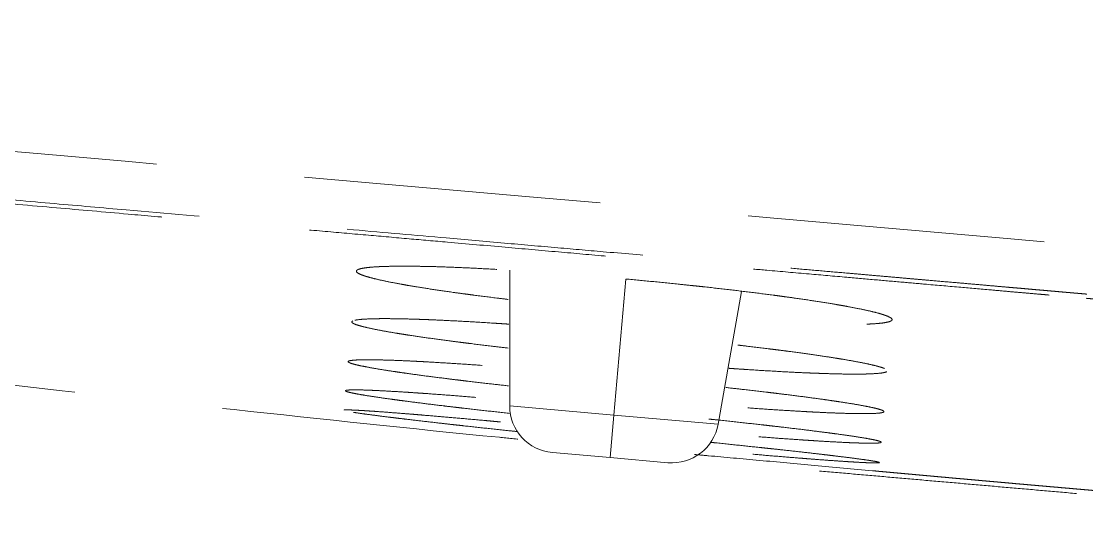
# Model space of a CAD drawing. Header units: millimetres. Extents: x 2433 to 4809, y -10272 to -6912.
# Drawn here: x 3956.96 to 3979.74, y -8251.98 to -8241.31 of the extents above; entities that cross this region are included whole.
import ezdxf

# ---------------------------------------------------------------- set-up
doc = ezdxf.new("R2010")
doc.units = ezdxf.units.MM
doc.linetypes.add('HIDDEN', pattern=[9.525, 6.35, -3.175])
doc.linetypes.add('HIDDEN2', pattern=[4.7625, 3.175, -1.5875])
doc.layers.add('HIDDEN', color=252, linetype='HIDDEN2', lineweight=13)

msp = doc.modelspace()

# ---------------------------------------------------------------- linework, layer by layer
at = {"layer": 'HIDDEN', "linetype": 'HIDDEN', "lineweight": 18, "extrusion": (-1, -2.22045e-16, 0)}
for p, q in [((3967.406, -8246.632), (3967.406, -8249.532)), ((3969.633, -8249.727), (3969.888, -8246.82)), ((3971.861, -8249.922), (3972.361, -8247.085)), ((3969.633, -8249.727), (3967.406, -8249.532)), ((3969.554, -8250.637), (3969.633, -8249.727)), ((3969.633, -8249.727), (3971.861, -8249.922)), ((3969.554, -8250.637), (3968.318, -8250.529)), ((3969.554, -8250.637), (3970.789, -8250.745))]:
    msp.add_line(p, q, dxfattribs=at)
at = {"layer": 'HIDDEN', "linetype": 'HIDDEN', "lineweight": 18}
for centre, start, end in [((3968.406, -8249.532), 180, 265), ((3970.876, -8249.749), 265, 350)]:
    msp.add_arc(centre, 1, start, end, dxfattribs=at)
for points, knots in [([(3925.062, -8241.313), (3927.337, -8241.514), (3929.613, -8241.712), (3934.167, -8242.112), (3936.446, -8242.311), (3943.283, -8242.911), (3947.845, -8243.311), (3961.544, -8244.511), (3970.687, -8245.314), (3979.831, -8246.114)], [0, 0, 0, 0, 0.125, 0.125, 0.25, 0.25, 0.5, 0.5, 1, 1, 1, 1]), ([(3979.742, -8247.143), (3979.725, -8247.141), (3979.691, -8247.138), (3979.641, -8247.134), (3979.591, -8247.129), (3979.541, -8247.125), (3979.491, -8247.121), (3979.441, -8247.116), (3979.39, -8247.112), (3979.338, -8247.107), (3979.285, -8247.103), (3979.23, -8247.098), (3979.174, -8247.093), (3979.116, -8247.088), (3979.052, -8247.082), (3978.982, -8247.076), (3978.904, -8247.069), (3978.823, -8247.062), (3978.738, -8247.055), (3978.649, -8247.047), (3978.556, -8247.039), (3978.459, -8247.03), (3978.358, -8247.021), (3978.252, -8247.012), (3978.143, -8247.003), (3977.979, -8246.988), (3977.749, -8246.968), (3977.444, -8246.941), (3977.102, -8246.911), (3976.723, -8246.878), (3976.376, -8246.848), (3976.07, -8246.821), (3975.811, -8246.798), (3975.534, -8246.774), (3975.24, -8246.748), (3974.929, -8246.721), (3974.543, -8246.687), (3974.07, -8246.646), (3973.5, -8246.596), (3972.77, -8246.532), (3971.851, -8246.451), (3970.71, -8246.351), (3969.556, -8246.25), (3968.402, -8246.149), (3967.261, -8246.049), (3965.804, -8245.921), (3963.967, -8245.76), (3961.686, -8245.56), (3959.557, -8245.374), (3957.638, -8245.205), (3955.988, -8245.061), (3954.218, -8244.906), (3951.678, -8244.683), (3948.21, -8244.379), (3943.655, -8243.98), (3939.7, -8243.633), (3936.505, -8243.353), (3934.23, -8243.154), (3932.093, -8242.966), (3930.16, -8242.797), (3928.928, -8242.689), (3928.151, -8242.621), (3927.771, -8242.588), (3927.299, -8242.546), (3926.834, -8242.506), (3926.415, -8242.469), (3926.085, -8242.44), (3925.786, -8242.414), (3925.517, -8242.39), (3925.28, -8242.369), (3925.132, -8242.356), (3925.063, -8242.35)], [0, 0, 0, 0, 0.00093, 0.001846, 0.002755, 0.003662, 0.004571, 0.005489, 0.006419, 0.007367, 0.008336, 0.00933, 0.010354, 0.01141, 0.012501, 0.01386, 0.015278, 0.016761, 0.018312, 0.019934, 0.02163, 0.023401, 0.025249, 0.027174, 0.029176, 0.031253, 0.03616, 0.041729, 0.047976, 0.054905, 0.062506, 0.066938, 0.071679, 0.076731, 0.082096, 0.087772, 0.093759, 0.103254, 0.113671, 0.125011, 0.143197, 0.164032, 0.187516, 0.206429, 0.227264, 0.25002, 0.286248, 0.327918, 0.375029, 0.402973, 0.433122, 0.465478, 0.500039, 0.572373, 0.6557, 0.750021, 0.78956, 0.83122, 0.875001, 0.907035, 0.937497, 0.942783, 0.949752, 0.958407, 0.968747, 0.975374, 0.981433, 0.986926, 0.991851, 0.996209, 1, 1, 1, 1]), ([(3925.175, -8242.437), (3925.269, -8242.445), (3925.465, -8242.463), (3925.775, -8242.491), (3926.115, -8242.521), (3926.485, -8242.554), (3926.836, -8242.585), (3927.159, -8242.613), (3927.442, -8242.638), (3927.726, -8242.663), (3928.009, -8242.688), (3928.292, -8242.712), (3928.558, -8242.736), (3928.812, -8242.758), (3929.058, -8242.78), (3929.321, -8242.803), (3929.599, -8242.827), (3929.893, -8242.853), (3930.202, -8242.88), (3930.527, -8242.909), (3930.867, -8242.939), (3931.224, -8242.97), (3931.595, -8243.003), (3932.193, -8243.055), (3933.005, -8243.127), (3934.02, -8243.216), (3935.013, -8243.303), (3935.986, -8243.388), (3936.938, -8243.472), (3937.869, -8243.554), (3939.362, -8243.685), (3941.377, -8243.862), (3943.87, -8244.081), (3946.217, -8244.287), (3948.416, -8244.481), (3950.468, -8244.661), (3952.414, -8244.832), (3954.264, -8244.994), (3956.029, -8245.15), (3957.677, -8245.294), (3959.114, -8245.421), (3960.362, -8245.53), (3961.443, -8245.625), (3962.471, -8245.716), (3963.446, -8245.801), (3964.369, -8245.882), (3965.239, -8245.959), (3966.214, -8246.044), (3967.279, -8246.138), (3968.417, -8246.238), (3969.402, -8246.325), (3970.252, -8246.399), (3970.983, -8246.464), (3971.666, -8246.524), (3972.301, -8246.579), (3973.01, -8246.642), (3973.775, -8246.709), (3974.552, -8246.777), (3975.218, -8246.836), (3975.787, -8246.886), (3976.392, -8246.939), (3977.019, -8246.994), (3977.596, -8247.044), (3978.043, -8247.084), (3978.384, -8247.114), (3978.65, -8247.137), (3978.845, -8247.154), (3978.978, -8247.166), (3979.107, -8247.177), (3979.234, -8247.188), (3979.359, -8247.199), (3979.484, -8247.21), (3979.61, -8247.221), (3979.693, -8247.228), (3979.735, -8247.232)], [0, 0, 0, 0, 0.005151, 0.010852, 0.017103, 0.023903, 0.031252, 0.036466, 0.041678, 0.046888, 0.052095, 0.0573, 0.062502, 0.066749, 0.071284, 0.076106, 0.081216, 0.086613, 0.092297, 0.098266, 0.104522, 0.111063, 0.117889, 0.125, 0.144009, 0.162634, 0.180874, 0.198731, 0.216202, 0.23329, 0.249993, 0.298424, 0.344152, 0.387173, 0.427485, 0.465089, 0.499991, 0.53446, 0.566783, 0.596959, 0.624989, 0.645739, 0.665527, 0.68435, 0.702208, 0.719099, 0.735026, 0.749991, 0.772645, 0.793478, 0.812492, 0.826748, 0.840128, 0.852628, 0.864248, 0.874994, 0.891527, 0.906245, 0.91767, 0.928083, 0.937496, 0.950865, 0.962498, 0.969176, 0.9754, 0.981249, 0.983738, 0.986155, 0.988515, 0.990832, 0.993122, 0.995402, 0.997689, 1, 1, 1, 1]), ([(3967.372, -8247.256), (3967.29, -8247.246), (3967.208, -8247.236), (3966.963, -8247.206), (3966.803, -8247.186), (3966.608, -8247.16), (3966.569, -8247.155), (3966.492, -8247.145), (3966.454, -8247.14), (3966.34, -8247.125), (3966.266, -8247.115), (3966.05, -8247.084), (3965.912, -8247.064), (3965.65, -8247.025), (3965.526, -8247.005), (3965.35, -8246.976), (3965.293, -8246.967), (3965.21, -8246.953), (3965.183, -8246.948), (3965.13, -8246.938), (3965.103, -8246.934), (3964.974, -8246.91), (3964.879, -8246.892), (3964.706, -8246.856), (3964.627, -8246.839), (3964.486, -8246.806), (3964.424, -8246.789), (3964.356, -8246.77), (3964.343, -8246.766), (3964.318, -8246.758), (3964.306, -8246.754), (3964.273, -8246.743), (3964.252, -8246.735), (3964.198, -8246.714), (3964.171, -8246.7), (3964.135, -8246.675), (3964.126, -8246.663), (3964.128, -8246.646), (3964.13, -8246.64), (3964.138, -8246.632), (3964.141, -8246.63), (3964.149, -8246.625), (3964.153, -8246.622), (3964.178, -8246.61), (3964.207, -8246.602), (3964.283, -8246.586), (3964.329, -8246.579), (3964.44, -8246.567), (3964.504, -8246.562), (3964.595, -8246.557), (3964.614, -8246.556), (3964.652, -8246.555), (3964.712, -8246.552), (3964.775, -8246.55), (3964.908, -8246.547), (3965.005, -8246.546), (3965.212, -8246.545), (3965.323, -8246.546), (3965.502, -8246.549), (3965.563, -8246.55), (3965.659, -8246.552), (3965.691, -8246.553), (3965.756, -8246.554), (3965.79, -8246.555), (3965.957, -8246.56), (3966.096, -8246.565), (3966.386, -8246.577), (3966.688, -8246.59), (3967.011, -8246.608), (3967.22, -8246.62), (3967.262, -8246.622), (3967.347, -8246.627), (3967.474, -8246.635), (3967.603, -8246.643), (3967.863, -8246.66), (3968.039, -8246.672), (3968.397, -8246.697), (3968.578, -8246.711), (3968.855, -8246.732), (3968.948, -8246.74), (3969.135, -8246.755), (3969.229, -8246.762), (3969.51, -8246.786), (3969.699, -8246.803), (3969.888, -8246.82)], [0, 0, 0, 0, 0.017807, 0.017807, 0.054184, 0.054184, 0.063279, 0.063279, 0.072373, 0.072373, 0.090562, 0.090562, 0.126939, 0.126939, 0.163317, 0.163317, 0.181506, 0.181506, 0.1906, 0.1906, 0.199694, 0.199694, 0.236072, 0.236072, 0.272449, 0.272449, 0.308827, 0.308827, 0.317921, 0.317921, 0.327016, 0.327016, 0.345205, 0.345205, 0.381582, 0.381582, 0.41796, 0.41796, 0.436148, 0.436148, 0.445243, 0.445243, 0.454337, 0.454337, 0.490715, 0.490715, 0.527092, 0.527092, 0.56347, 0.56347, 0.572564, 0.572564, 0.581658, 0.599847, 0.599847, 0.636225, 0.636225, 0.672602, 0.672602, 0.690791, 0.690791, 0.699885, 0.699885, 0.70898, 0.70898, 0.745357, 0.745357, 0.781735, 0.818112, 0.818112, 0.827207, 0.827207, 0.836301, 0.85449, 0.85449, 0.890867, 0.890867, 0.927245, 0.927245, 0.945434, 0.945434, 0.963622, 0.963622, 1, 1, 1, 1]), ([(3969.888, -8246.82), (3970.077, -8246.837), (3970.265, -8246.855), (3970.638, -8246.891), (3970.822, -8246.909), (3971.097, -8246.938), (3971.189, -8246.947), (3971.325, -8246.962), (3971.371, -8246.967), (3971.461, -8246.976), (3971.507, -8246.981), (3971.732, -8247.006), (3971.908, -8247.026), (3972.253, -8247.066), (3972.421, -8247.086), (3972.749, -8247.127), (3972.909, -8247.147), (3973.104, -8247.173), (3973.143, -8247.178), (3973.22, -8247.189), (3973.258, -8247.194), (3973.371, -8247.209), (3973.445, -8247.22), (3973.661, -8247.25), (3973.799, -8247.271), (3974.06, -8247.311), (3974.184, -8247.33), (3974.36, -8247.36), (3974.417, -8247.369), (3974.499, -8247.384), (3974.527, -8247.389), (3974.58, -8247.398), (3974.607, -8247.403), (3974.736, -8247.427), (3974.83, -8247.446), (3975.004, -8247.482), (3975.082, -8247.499), (3975.223, -8247.533), (3975.285, -8247.549), (3975.353, -8247.569), (3975.366, -8247.573), (3975.391, -8247.581), (3975.426, -8247.593), (3975.457, -8247.604), (3975.511, -8247.626), (3975.538, -8247.639), (3975.573, -8247.665), (3975.582, -8247.677), (3975.581, -8247.694), (3975.578, -8247.7), (3975.567, -8247.71), (3975.56, -8247.715), (3975.53, -8247.729), (3975.501, -8247.738), (3975.425, -8247.753), (3975.379, -8247.76), (3975.268, -8247.771), (3975.204, -8247.776), (3975.113, -8247.781), (3975.094, -8247.782), (3975.056, -8247.784), (3974.996, -8247.786), (3974.933, -8247.788), (3974.8, -8247.791), (3974.704, -8247.792), (3974.497, -8247.792), (3974.386, -8247.791), (3974.208, -8247.788), (3974.146, -8247.786), (3974.051, -8247.784), (3974.019, -8247.783), (3973.953, -8247.781), (3973.921, -8247.78), (3973.754, -8247.775), (3973.615, -8247.77), (3973.325, -8247.758), (3973.175, -8247.751), (3972.863, -8247.735), (3972.702, -8247.726), (3972.493, -8247.714), (3972.451, -8247.711), (3972.366, -8247.706), (3972.32, -8247.703), (3972.273, -8247.7), (3972.269, -8247.7)], [0, 0, 0, 0, 0.036331, 0.036331, 0.072661, 0.072661, 0.090827, 0.090827, 0.099909, 0.099909, 0.108992, 0.108992, 0.145322, 0.145322, 0.181653, 0.181653, 0.217984, 0.217984, 0.227066, 0.227066, 0.236149, 0.236149, 0.254314, 0.254314, 0.290645, 0.290645, 0.326975, 0.326975, 0.345141, 0.345141, 0.354223, 0.354223, 0.363306, 0.363306, 0.399637, 0.399637, 0.435967, 0.435967, 0.472298, 0.472298, 0.481381, 0.481381, 0.490463, 0.508629, 0.508629, 0.544959, 0.544959, 0.58129, 0.58129, 0.599455, 0.599455, 0.61762, 0.61762, 0.653951, 0.653951, 0.690282, 0.690282, 0.726612, 0.726612, 0.735695, 0.735695, 0.744777, 0.762943, 0.762943, 0.799273, 0.799273, 0.835604, 0.835604, 0.853769, 0.853769, 0.862852, 0.862852, 0.871935, 0.871935, 0.908265, 0.908265, 0.944596, 0.944596, 0.980926, 0.980926, 0.990009, 0.990009, 0.999092, 1, 1, 1, 1]), ([(3979.735, -8247.232), (3979.776, -8247.236), (3979.856, -8247.243), (3979.976, -8247.253), (3980.096, -8247.264), (3980.217, -8247.274), (3980.339, -8247.285), (3980.463, -8247.296), (3980.601, -8247.308), (3980.752, -8247.321), (3980.917, -8247.335), (3981.088, -8247.35), (3981.263, -8247.366), (3981.464, -8247.383), (3981.693, -8247.403), (3981.952, -8247.426), (3982.228, -8247.45), (3982.521, -8247.475), (3982.83, -8247.502), (3983.169, -8247.532), (3983.542, -8247.564), (3983.954, -8247.6), (3984.396, -8247.639), (3984.877, -8247.68), (3985.399, -8247.726), (3985.968, -8247.776), (3986.61, -8247.831), (3987.334, -8247.894), (3988.15, -8247.966), (3989.041, -8248.043), (3989.917, -8248.12), (3990.771, -8248.194), (3991.597, -8248.266), (3992.479, -8248.343), (3993.574, -8248.438), (3994.917, -8248.555), (3996.544, -8248.697), (3998.331, -8248.852), (4000.087, -8249.005), (4001.797, -8249.154), (4003.444, -8249.298), (4005.21, -8249.452), (4007.396, -8249.642), (4010.076, -8249.876), (4013.319, -8250.158), (4016.895, -8250.47), (4019.923, -8250.733), (4022.317, -8250.942), (4023.988, -8251.087), (4025.722, -8251.238), (4027.12, -8251.36), (4028.164, -8251.451), (4028.835, -8251.51), (4029.516, -8251.569), (4030.206, -8251.629), (4030.773, -8251.679), (4031.206, -8251.716), (4031.496, -8251.742), (4031.762, -8251.765), (4032.005, -8251.786), (4032.225, -8251.805), (4032.421, -8251.822), (4032.751, -8251.851), (4033.204, -8251.89), (4033.771, -8251.939), (4034.131, -8251.97), (4034.302, -8251.984)], [0, 0, 0, 0, 0.00221, 0.004402, 0.006592, 0.008794, 0.011025, 0.013298, 0.015627, 0.018575, 0.021595, 0.024706, 0.027921, 0.031253, 0.035725, 0.040471, 0.045511, 0.050859, 0.056523, 0.062507, 0.069473, 0.076999, 0.085094, 0.09376, 0.103369, 0.113786, 0.125013, 0.138581, 0.153518, 0.169833, 0.187519, 0.201609, 0.216722, 0.232862, 0.250026, 0.276845, 0.306617, 0.339349, 0.375033, 0.403062, 0.433238, 0.465565, 0.500041, 0.553395, 0.612841, 0.678386, 0.750021, 0.779495, 0.81015, 0.841985, 0.875001, 0.887162, 0.899493, 0.911992, 0.92466, 0.937497, 0.943244, 0.948565, 0.953457, 0.957922, 0.961959, 0.965568, 0.968747, 0.980133, 0.990552, 1, 1, 1, 1]), ([(3964.096, -8247.702), (3964.11, -8247.698), (3964.128, -8247.695), (3964.185, -8247.687), (3964.232, -8247.682), (3964.342, -8247.675), (3964.406, -8247.672), (3964.497, -8247.669), (3964.515, -8247.669), (3964.554, -8247.668), (3964.613, -8247.667), (3964.677, -8247.667), (3964.81, -8247.667), (3964.906, -8247.667), (3965.113, -8247.671), (3965.224, -8247.674), (3965.403, -8247.679), (3965.464, -8247.681), (3965.559, -8247.684), (3965.592, -8247.686), (3965.657, -8247.688), (3965.69, -8247.689), (3965.857, -8247.696), (3965.996, -8247.703), (3966.286, -8247.717), (3966.587, -8247.734), (3966.91, -8247.753), (3967.119, -8247.767), (3967.161, -8247.77), (3967.246, -8247.775), (3967.307, -8247.779), (3967.369, -8247.783), (3967.389, -8247.785)], [0, 0, 0, 0, 0.051598, 0.051598, 0.150257, 0.150257, 0.248915, 0.248915, 0.273579, 0.273579, 0.298244, 0.347573, 0.347573, 0.446231, 0.446231, 0.54489, 0.54489, 0.594219, 0.594219, 0.618883, 0.618883, 0.643548, 0.643548, 0.742206, 0.742206, 0.840864, 0.939522, 0.939522, 0.964187, 0.964187, 0.988852, 1, 1, 1, 1]), ([(3967.374, -8248.295), (3967.26, -8248.282), (3967.148, -8248.269), (3966.873, -8248.237), (3966.713, -8248.217), (3966.518, -8248.193), (3966.479, -8248.188), (3966.402, -8248.179), (3966.363, -8248.174), (3966.25, -8248.159), (3966.176, -8248.15), (3965.959, -8248.121), (3965.821, -8248.102), (3965.559, -8248.066), (3965.435, -8248.048), (3965.258, -8248.021), (3965.201, -8248.012), (3965.118, -8247.999), (3965.091, -8247.995), (3965.037, -8247.986), (3965.011, -8247.982), (3964.881, -8247.96), (3964.786, -8247.944), (3964.612, -8247.912), (3964.534, -8247.897), (3964.392, -8247.867), (3964.33, -8247.853), (3964.262, -8247.836), (3964.249, -8247.832), (3964.224, -8247.825), (3964.212, -8247.822), (3964.178, -8247.812), (3964.157, -8247.806), (3964.103, -8247.788), (3964.075, -8247.776), (3964.039, -8247.755), (3964.03, -8247.745), (3964.031, -8247.732), (3964.034, -8247.727), (3964.041, -8247.721), (3964.044, -8247.719), (3964.049, -8247.717), (3964.049, -8247.717), (3964.049, -8247.717)], [0, 0, 0, 0, 0.053953, 0.053953, 0.1343, 0.1343, 0.154387, 0.154387, 0.174474, 0.174474, 0.214647, 0.214647, 0.294995, 0.294995, 0.375342, 0.375342, 0.415515, 0.415515, 0.435602, 0.435602, 0.455689, 0.455689, 0.536036, 0.536036, 0.616383, 0.616383, 0.69673, 0.69673, 0.716817, 0.716817, 0.736904, 0.736904, 0.777077, 0.777077, 0.857425, 0.857425, 0.937772, 0.937772, 0.977945, 0.977945, 0.998032, 0.998032, 1, 1, 1, 1]), ([(3972.286, -8248.232), (3972.352, -8248.24), (3972.418, -8248.248), (3972.647, -8248.275), (3972.807, -8248.294), (3973.002, -8248.319), (3973.041, -8248.323), (3973.118, -8248.333), (3973.156, -8248.338), (3973.27, -8248.353), (3973.344, -8248.362), (3973.56, -8248.391), (3973.698, -8248.41), (3973.959, -8248.447), (3974.083, -8248.465), (3974.259, -8248.492), (3974.316, -8248.501), (3974.399, -8248.514), (3974.427, -8248.519), (3974.48, -8248.527), (3974.507, -8248.532), (3974.636, -8248.553), (3974.731, -8248.57), (3974.905, -8248.603), (3974.983, -8248.618), (3975.125, -8248.648), (3975.187, -8248.663), (3975.255, -8248.68), (3975.268, -8248.684), (3975.293, -8248.691), (3975.329, -8248.701), (3975.36, -8248.71), (3975.394, -8248.722), (3975.409, -8248.728), (3975.422, -8248.733)], [0, 0, 0, 0, 0.040156, 0.040156, 0.141561, 0.141561, 0.166912, 0.166912, 0.192263, 0.192263, 0.242965, 0.242965, 0.34437, 0.34437, 0.445774, 0.445774, 0.496476, 0.496476, 0.521827, 0.521827, 0.547178, 0.547178, 0.648583, 0.648583, 0.749987, 0.749987, 0.851392, 0.851392, 0.876743, 0.876743, 0.902094, 0.952796, 0.952796, 1, 1, 1, 1]), ([(3951.8, -8248.512), (3953.403, -8248.703), (3956.639, -8249.078), (3961.768, -8249.642), (3965.476, -8250.036), (3967.551, -8250.239), (3967.734, -8250.257)], [0, 0, 0, 0, 0.302078, 0.609824, 0.965593, 1, 1, 1, 1]), ([(3967.377, -8249.103), (3967.238, -8249.088), (3967.101, -8249.072), (3966.803, -8249.038), (3966.642, -8249.019), (3966.447, -8248.996), (3966.408, -8248.991), (3966.331, -8248.982), (3966.293, -8248.977), (3966.179, -8248.964), (3966.105, -8248.954), (3965.888, -8248.927), (3965.75, -8248.91), (3965.487, -8248.875), (3965.363, -8248.858), (3965.186, -8248.833), (3965.129, -8248.825), (3965.046, -8248.813), (3965.019, -8248.809), (3964.965, -8248.801), (3964.938, -8248.797), (3964.809, -8248.778), (3964.713, -8248.763), (3964.539, -8248.734), (3964.46, -8248.72), (3964.318, -8248.694), (3964.255, -8248.682), (3964.173, -8248.664), (3964.148, -8248.658), (3964.102, -8248.647), (3964.082, -8248.642), (3964.027, -8248.626), (3963.999, -8248.617), (3963.963, -8248.6), (3963.953, -8248.592), (3963.954, -8248.582), (3963.956, -8248.578), (3963.964, -8248.574), (3963.967, -8248.572), (3963.974, -8248.57), (3963.978, -8248.568), (3964.003, -8248.562), (3964.031, -8248.558), (3964.106, -8248.551), (3964.152, -8248.549), (3964.262, -8248.545), (3964.326, -8248.545), (3964.417, -8248.545), (3964.435, -8248.545), (3964.474, -8248.546), (3964.533, -8248.546), (3964.596, -8248.548), (3964.729, -8248.551), (3964.825, -8248.554), (3965.032, -8248.561), (3965.143, -8248.566), (3965.321, -8248.574), (3965.382, -8248.577), (3965.477, -8248.582), (3965.51, -8248.584), (3965.575, -8248.587), (3965.608, -8248.589), (3965.775, -8248.598), (3965.914, -8248.607), (3966.203, -8248.625), (3966.504, -8248.644), (3966.827, -8248.667), (3967.036, -8248.682), (3967.078, -8248.685), (3967.162, -8248.691), (3967.25, -8248.698), (3967.339, -8248.705), (3967.385, -8248.708)], [0, 0, 0, 0, 0.034475, 0.034475, 0.076881, 0.076881, 0.087482, 0.087482, 0.098083, 0.098083, 0.119286, 0.119286, 0.161691, 0.161691, 0.204096, 0.204096, 0.225299, 0.225299, 0.2359, 0.2359, 0.246502, 0.246502, 0.288907, 0.288907, 0.331312, 0.331312, 0.373717, 0.373717, 0.39492, 0.39492, 0.416122, 0.416122, 0.458528, 0.458528, 0.500933, 0.500933, 0.522136, 0.522136, 0.532737, 0.532737, 0.543338, 0.543338, 0.585743, 0.585743, 0.628149, 0.628149, 0.670554, 0.670554, 0.681155, 0.681155, 0.691756, 0.712959, 0.712959, 0.755364, 0.755364, 0.797769, 0.797769, 0.818972, 0.818972, 0.829573, 0.829573, 0.840175, 0.840175, 0.88258, 0.88258, 0.924985, 0.96739, 0.96739, 0.977992, 0.977992, 0.988593, 1, 1, 1, 1]), ([(3975.468, -8248.801), (3975.468, -8248.801), (3975.468, -8248.801), (3975.464, -8248.803), (3975.459, -8248.805), (3975.435, -8248.814), (3975.406, -8248.821), (3975.33, -8248.832), (3975.284, -8248.837), (3975.174, -8248.844), (3975.11, -8248.847), (3975.019, -8248.85), (3975, -8248.85), (3974.962, -8248.851), (3974.902, -8248.852), (3974.839, -8248.852), (3974.706, -8248.852), (3974.611, -8248.851), (3974.404, -8248.848), (3974.293, -8248.845), (3974.115, -8248.839), (3974.053, -8248.837), (3973.958, -8248.833), (3973.926, -8248.832), (3973.861, -8248.83), (3973.828, -8248.828), (3973.661, -8248.821), (3973.522, -8248.815), (3973.233, -8248.8), (3973.083, -8248.791), (3972.771, -8248.773), (3972.61, -8248.763), (3972.401, -8248.749), (3972.359, -8248.746), (3972.275, -8248.741), (3972.2, -8248.736), (3972.125, -8248.73), (3972.092, -8248.728)], [0, 0, 0, 0, 0.001004, 0.001004, 0.023829, 0.023829, 0.115128, 0.115128, 0.206427, 0.206427, 0.297727, 0.297727, 0.320551, 0.320551, 0.343376, 0.389026, 0.389026, 0.480325, 0.480325, 0.571624, 0.571624, 0.617274, 0.617274, 0.640099, 0.640099, 0.662923, 0.662923, 0.754223, 0.754223, 0.845522, 0.845522, 0.936821, 0.936821, 0.959646, 0.959646, 0.98247, 1, 1, 1, 1]), ([(3967.413, -8249.692), (3967.243, -8249.673), (3967.078, -8249.655), (3966.752, -8249.619), (3966.592, -8249.6), (3966.396, -8249.578), (3966.357, -8249.573), (3966.28, -8249.564), (3966.242, -8249.56), (3966.128, -8249.547), (3966.054, -8249.538), (3965.836, -8249.512), (3965.698, -8249.495), (3965.435, -8249.462), (3965.311, -8249.446), (3965.134, -8249.423), (3965.076, -8249.416), (3964.993, -8249.404), (3964.966, -8249.401), (3964.912, -8249.393), (3964.885, -8249.39), (3964.755, -8249.372), (3964.66, -8249.358), (3964.485, -8249.332), (3964.405, -8249.32), (3964.263, -8249.297), (3964.2, -8249.286), (3964.117, -8249.271), (3964.092, -8249.266), (3964.046, -8249.257), (3964.025, -8249.252), (3963.97, -8249.24), (3963.942, -8249.232), (3963.905, -8249.219), (3963.895, -8249.213), (3963.895, -8249.205), (3963.898, -8249.203), (3963.905, -8249.2), (3963.908, -8249.199), (3963.915, -8249.198), (3963.919, -8249.197), (3963.943, -8249.193), (3963.972, -8249.191), (3964.046, -8249.188), (3964.092, -8249.188), (3964.202, -8249.189), (3964.265, -8249.191), (3964.355, -8249.194), (3964.374, -8249.195), (3964.412, -8249.196), (3964.471, -8249.199), (3964.535, -8249.201), (3964.667, -8249.208), (3964.762, -8249.213), (3964.969, -8249.225), (3965.08, -8249.231), (3965.258, -8249.243), (3965.319, -8249.247), (3965.414, -8249.253), (3965.446, -8249.256), (3965.511, -8249.26), (3965.676, -8249.271), (3965.85, -8249.284), (3966.139, -8249.306), (3966.44, -8249.329), (3966.762, -8249.355), (3966.971, -8249.372), (3967.013, -8249.375), (3967.097, -8249.382), (3967.224, -8249.393), (3967.353, -8249.404), (3967.499, -8249.416), (3967.559, -8249.421), (3967.62, -8249.426)], [0, 0, 0, 0, 0.040324, 0.040324, 0.081429, 0.081429, 0.091705, 0.091705, 0.101981, 0.101981, 0.122534, 0.122534, 0.163639, 0.163639, 0.204744, 0.204744, 0.225296, 0.225296, 0.235572, 0.235572, 0.245848, 0.245848, 0.286953, 0.286953, 0.328058, 0.328058, 0.369163, 0.369163, 0.389716, 0.389716, 0.410268, 0.410268, 0.451373, 0.451373, 0.492478, 0.492478, 0.51303, 0.51303, 0.523307, 0.523307, 0.533583, 0.533583, 0.574688, 0.574688, 0.615793, 0.615793, 0.656897, 0.656897, 0.667174, 0.667174, 0.67745, 0.698002, 0.698002, 0.739107, 0.739107, 0.780212, 0.780212, 0.800765, 0.800765, 0.811041, 0.811041, 0.821317, 0.862422, 0.862422, 0.903527, 0.944632, 0.944632, 0.954908, 0.954908, 0.965184, 0.985737, 0.985737, 1, 1, 1, 1]), ([(3972.03, -8249.139), (3972.155, -8249.153), (3972.277, -8249.166), (3972.562, -8249.199), (3972.723, -8249.217), (3972.918, -8249.24), (3972.957, -8249.245), (3973.034, -8249.254), (3973.072, -8249.259), (3973.186, -8249.273), (3973.26, -8249.282), (3973.476, -8249.309), (3973.614, -8249.326), (3973.876, -8249.361), (3974, -8249.378), (3974.177, -8249.402), (3974.234, -8249.411), (3974.317, -8249.423), (3974.344, -8249.427), (3974.398, -8249.435), (3974.425, -8249.439), (3974.554, -8249.458), (3974.649, -8249.473), (3974.824, -8249.502), (3974.903, -8249.516), (3975.044, -8249.543), (3975.107, -8249.555), (3975.175, -8249.57), (3975.189, -8249.573), (3975.214, -8249.579), (3975.25, -8249.588), (3975.28, -8249.596), (3975.335, -8249.612), (3975.363, -8249.621), (3975.399, -8249.639), (3975.408, -8249.647), (3975.407, -8249.658), (3975.405, -8249.661), (3975.397, -8249.666), (3975.394, -8249.667), (3975.387, -8249.67), (3975.382, -8249.672), (3975.358, -8249.678), (3975.329, -8249.683), (3975.254, -8249.69), (3975.208, -8249.693), (3975.098, -8249.696), (3975.034, -8249.697), (3974.944, -8249.697), (3974.925, -8249.697), (3974.887, -8249.697), (3974.828, -8249.696), (3974.764, -8249.695), (3974.632, -8249.692), (3974.536, -8249.689), (3974.33, -8249.682), (3974.219, -8249.678), (3974.041, -8249.669), (3973.98, -8249.666), (3973.885, -8249.662), (3973.853, -8249.66), (3973.788, -8249.656), (3973.623, -8249.648), (3973.45, -8249.637), (3973.161, -8249.619), (3973.01, -8249.61), (3972.699, -8249.588), (3972.538, -8249.577), (3972.329, -8249.562), (3972.287, -8249.559), (3972.203, -8249.552), (3972.106, -8249.545), (3972.008, -8249.538), (3971.952, -8249.533)], [0, 0, 0, 0, 0.031157, 0.031157, 0.073606, 0.073606, 0.084218, 0.084218, 0.09483, 0.09483, 0.116054, 0.116054, 0.158502, 0.158502, 0.200951, 0.200951, 0.222175, 0.222175, 0.232787, 0.232787, 0.243399, 0.243399, 0.285848, 0.285848, 0.328296, 0.328296, 0.370745, 0.370745, 0.381357, 0.381357, 0.391969, 0.413193, 0.413193, 0.455641, 0.455641, 0.49809, 0.49809, 0.519314, 0.519314, 0.529926, 0.529926, 0.540538, 0.540538, 0.582987, 0.582987, 0.625435, 0.625435, 0.667884, 0.667884, 0.678496, 0.678496, 0.689108, 0.710332, 0.710332, 0.75278, 0.75278, 0.795229, 0.795229, 0.816453, 0.816453, 0.827065, 0.827065, 0.837677, 0.880126, 0.880126, 0.922574, 0.922574, 0.965022, 0.965022, 0.975635, 0.975635, 0.986247, 1, 1, 1, 1]), ([(3963.864, -8249.62), (3963.866, -8249.619), (3963.869, -8249.619), (3963.876, -8249.618), (3963.88, -8249.618), (3963.904, -8249.616), (3963.932, -8249.616), (3964.006, -8249.618), (3964.052, -8249.62), (3964.161, -8249.625), (3964.224, -8249.629), (3964.314, -8249.634), (3964.333, -8249.635), (3964.371, -8249.638), (3964.43, -8249.642), (3964.493, -8249.646), (3964.624, -8249.655), (3964.72, -8249.662), (3964.926, -8249.678), (3965.037, -8249.686), (3965.214, -8249.701), (3965.276, -8249.706), (3965.371, -8249.713), (3965.403, -8249.716), (3965.468, -8249.721), (3965.632, -8249.735), (3965.806, -8249.75), (3966.095, -8249.775), (3966.395, -8249.801), (3966.717, -8249.829), (3966.925, -8249.848), (3966.967, -8249.852), (3967.052, -8249.86), (3967.117, -8249.866), (3967.183, -8249.872), (3967.207, -8249.874)], [0, 0, 0, 0, 0.02227, 0.02227, 0.04472, 0.04472, 0.134523, 0.134523, 0.224326, 0.224326, 0.314129, 0.314129, 0.33658, 0.33658, 0.359031, 0.403932, 0.403932, 0.493735, 0.493735, 0.583538, 0.583538, 0.62844, 0.62844, 0.650891, 0.650891, 0.673341, 0.763145, 0.763145, 0.852948, 0.942751, 0.942751, 0.965201, 0.965201, 0.987652, 1, 1, 1, 1]), ([(3967.574, -8250.08), (3967.513, -8250.074), (3967.451, -8250.067), (3967.218, -8250.043), (3967.049, -8250.025), (3966.72, -8249.989), (3966.559, -8249.972), (3966.364, -8249.95), (3966.325, -8249.946), (3966.247, -8249.937), (3966.209, -8249.933), (3966.095, -8249.92), (3966.021, -8249.912), (3965.803, -8249.887), (3965.665, -8249.871), (3965.402, -8249.841), (3965.277, -8249.826), (3965.1, -8249.805), (3965.042, -8249.798), (3964.959, -8249.788), (3964.931, -8249.784), (3964.877, -8249.778), (3964.851, -8249.775), (3964.72, -8249.758), (3964.625, -8249.746), (3964.449, -8249.723), (3964.37, -8249.713), (3964.227, -8249.693), (3964.164, -8249.684), (3964.095, -8249.673), (3964.082, -8249.671), (3964.069, -8249.669)], [0, 0, 0, 0, 0.036715, 0.036715, 0.140871, 0.140871, 0.245026, 0.245026, 0.271065, 0.271065, 0.297104, 0.297104, 0.349182, 0.349182, 0.453338, 0.453338, 0.557494, 0.557494, 0.609572, 0.609572, 0.635611, 0.635611, 0.66165, 0.66165, 0.765805, 0.765805, 0.869961, 0.869961, 0.974117, 0.974117, 1, 1, 1, 1]), ([(3971.662, -8249.812), (3971.717, -8249.818), (3971.772, -8249.823), (3971.999, -8249.848), (3972.167, -8249.866), (3972.496, -8249.902), (3972.656, -8249.919), (3972.852, -8249.941), (3972.891, -8249.946), (3972.968, -8249.955), (3973.006, -8249.959), (3973.12, -8249.972), (3973.194, -8249.981), (3973.411, -8250.006), (3973.549, -8250.022), (3973.811, -8250.054), (3973.936, -8250.07), (3974.112, -8250.093), (3974.17, -8250.1), (3974.253, -8250.111), (3974.28, -8250.115), (3974.334, -8250.122), (3974.361, -8250.125), (3974.491, -8250.143), (3974.586, -8250.157), (3974.761, -8250.182), (3974.84, -8250.194), (3974.983, -8250.217), (3975.046, -8250.228), (3975.114, -8250.241), (3975.128, -8250.243), (3975.153, -8250.248), (3975.189, -8250.255), (3975.22, -8250.262), (3975.275, -8250.275), (3975.303, -8250.282), (3975.34, -8250.296), (3975.349, -8250.302), (3975.349, -8250.31), (3975.347, -8250.312), (3975.339, -8250.315), (3975.336, -8250.316), (3975.329, -8250.318), (3975.325, -8250.319), (3975.301, -8250.323), (3975.272, -8250.326), (3975.198, -8250.329), (3975.151, -8250.329), (3975.042, -8250.329), (3974.978, -8250.328), (3974.888, -8250.325), (3974.869, -8250.324), (3974.831, -8250.323), (3974.772, -8250.321), (3974.709, -8250.319), (3974.577, -8250.313), (3974.482, -8250.308), (3974.276, -8250.297), (3974.165, -8250.291), (3973.987, -8250.28), (3973.926, -8250.276), (3973.831, -8250.27), (3973.799, -8250.268), (3973.734, -8250.264), (3973.57, -8250.253), (3973.396, -8250.241), (3973.108, -8250.22), (3972.958, -8250.208), (3972.647, -8250.184), (3972.486, -8250.172), (3972.277, -8250.155), (3972.235, -8250.151), (3972.151, -8250.145), (3972.027, -8250.134), (3971.902, -8250.124), (3971.818, -8250.117)], [0, 0, 0, 0, 0.013005, 0.013005, 0.054159, 0.054159, 0.095313, 0.095313, 0.105601, 0.105601, 0.11589, 0.11589, 0.136466, 0.136466, 0.17762, 0.17762, 0.218774, 0.218774, 0.239351, 0.239351, 0.24964, 0.24964, 0.259928, 0.259928, 0.301082, 0.301082, 0.342236, 0.342236, 0.38339, 0.38339, 0.393679, 0.393679, 0.403967, 0.424544, 0.424544, 0.465698, 0.465698, 0.506852, 0.506852, 0.527429, 0.527429, 0.537718, 0.537718, 0.548006, 0.548006, 0.58916, 0.58916, 0.630314, 0.630314, 0.671468, 0.671468, 0.681756, 0.681756, 0.692045, 0.712622, 0.712622, 0.753776, 0.753776, 0.79493, 0.79493, 0.815507, 0.815507, 0.825795, 0.825795, 0.836084, 0.877238, 0.877238, 0.918392, 0.918392, 0.959546, 0.959546, 0.969834, 0.969834, 0.980123, 1, 1, 1, 1]), ([(3971.705, -8250.31), (3971.73, -8250.313), (3971.755, -8250.315), (3971.952, -8250.335), (3972.121, -8250.353), (3972.45, -8250.388), (3972.61, -8250.405), (3972.806, -8250.425), (3972.845, -8250.43), (3972.922, -8250.438), (3972.96, -8250.442), (3973.074, -8250.454), (3973.148, -8250.462), (3973.365, -8250.486), (3973.504, -8250.501), (3973.766, -8250.531), (3973.891, -8250.545), (3974.068, -8250.565), (3974.126, -8250.572), (3974.209, -8250.582), (3974.237, -8250.585), (3974.291, -8250.592), (3974.317, -8250.595), (3974.447, -8250.611), (3974.543, -8250.622), (3974.718, -8250.644), (3974.798, -8250.655), (3974.941, -8250.674), (3975.004, -8250.683), (3975.073, -8250.693), (3975.086, -8250.695), (3975.112, -8250.699), (3975.148, -8250.705), (3975.179, -8250.71), (3975.235, -8250.72), (3975.263, -8250.726), (3975.3, -8250.735), (3975.31, -8250.739), (3975.31, -8250.744), (3975.308, -8250.745), (3975.301, -8250.747), (3975.298, -8250.747), (3975.29, -8250.748), (3975.286, -8250.749), (3975.262, -8250.75), (3975.234, -8250.751), (3975.16, -8250.75), (3975.114, -8250.748), (3975.005, -8250.744), (3974.942, -8250.741), (3974.852, -8250.736), (3974.833, -8250.735), (3974.795, -8250.732), (3974.736, -8250.729), (3974.673, -8250.725), (3974.542, -8250.717), (3974.446, -8250.71), (3974.241, -8250.696), (3974.13, -8250.688), (3973.952, -8250.674), (3973.891, -8250.669), (3973.797, -8250.662), (3973.764, -8250.66), (3973.7, -8250.654), (3973.536, -8250.642), (3973.362, -8250.627), (3973.074, -8250.604), (3972.924, -8250.591), (3972.613, -8250.565), (3972.452, -8250.551), (3972.244, -8250.532), (3972.202, -8250.529), (3972.118, -8250.521), (3971.991, -8250.51), (3971.863, -8250.498), (3971.713, -8250.485), (3971.649, -8250.479), (3971.584, -8250.473)], [0, 0, 0, 0, 0.005874, 0.005874, 0.046668, 0.046668, 0.087462, 0.087462, 0.09766, 0.09766, 0.107859, 0.107859, 0.128256, 0.128256, 0.16905, 0.16905, 0.209844, 0.209844, 0.23024, 0.23024, 0.240439, 0.240439, 0.250637, 0.250637, 0.291431, 0.291431, 0.332225, 0.332225, 0.373019, 0.373019, 0.383217, 0.383217, 0.393416, 0.413813, 0.413813, 0.454607, 0.454607, 0.4954, 0.4954, 0.515797, 0.515797, 0.525996, 0.525996, 0.536194, 0.536194, 0.576988, 0.576988, 0.617782, 0.617782, 0.658576, 0.658576, 0.668774, 0.668774, 0.678973, 0.69937, 0.69937, 0.740164, 0.740164, 0.780957, 0.780957, 0.801354, 0.801354, 0.811553, 0.811553, 0.821751, 0.862545, 0.862545, 0.903339, 0.903339, 0.944133, 0.944133, 0.954331, 0.954331, 0.96453, 0.984927, 0.984927, 1, 1, 1, 1]), ([(3971.358, -8250.569), (3971.456, -8250.578), (3971.557, -8250.588), (3972.002, -8250.628), (3972.367, -8250.661), (3973.133, -8250.731), (3973.526, -8250.767), (3974.331, -8250.841), (3974.744, -8250.879), (3975.166, -8250.917)], [0, 0, 0, 0, 0.090702, 0.090702, 0.393802, 0.393802, 0.696901, 0.696901, 1, 1, 1, 1]), ([(3975.166, -8250.917), (3975.201, -8250.92), (3975.269, -8250.927), (3975.372, -8250.936), (3975.475, -8250.945), (3975.577, -8250.955), (3975.68, -8250.964), (3975.783, -8250.973), (3975.886, -8250.983), (3975.988, -8250.992), (3976.091, -8251.001), (3976.194, -8251.011), (3976.297, -8251.02), (3976.399, -8251.029), (3976.502, -8251.039), (3976.605, -8251.048), (3976.708, -8251.057), (3976.81, -8251.066), (3976.913, -8251.076), (3977.016, -8251.085), (3977.119, -8251.094), (3977.221, -8251.103), (3977.324, -8251.112), (3977.427, -8251.122), (3977.53, -8251.131), (3977.632, -8251.14), (3977.735, -8251.149), (3977.838, -8251.158), (3977.941, -8251.167), (3978.043, -8251.176), (3978.146, -8251.186), (3978.249, -8251.195), (3978.352, -8251.204), (3978.454, -8251.213), (3978.557, -8251.222), (3978.66, -8251.231), (3978.763, -8251.24), (3978.865, -8251.249), (3978.968, -8251.258), (3979.071, -8251.267), (3979.174, -8251.276), (3979.276, -8251.285), (3979.379, -8251.294), (3979.482, -8251.303), (3979.585, -8251.312), (3979.687, -8251.321), (3979.79, -8251.33), (3979.893, -8251.339), (3979.996, -8251.348), (3980.098, -8251.357), (3980.201, -8251.366), (3980.304, -8251.375), (3980.407, -8251.384), (3980.51, -8251.393), (3980.612, -8251.402), (3980.715, -8251.411), (3980.818, -8251.419), (3980.921, -8251.428), (3981.023, -8251.437), (3981.126, -8251.446), (3981.229, -8251.455), (3981.332, -8251.464), (3981.435, -8251.473), (3981.537, -8251.481), (3981.64, -8251.49), (3981.743, -8251.499), (3981.846, -8251.508), (3981.948, -8251.517), (3982.051, -8251.525), (3982.154, -8251.534), (3982.257, -8251.543), (3982.36, -8251.552), (3982.462, -8251.56), (3982.565, -8251.569), (3982.668, -8251.578), (3982.771, -8251.586), (3982.874, -8251.595), (3982.976, -8251.604), (3983.079, -8251.612), (3983.182, -8251.621), (3983.285, -8251.63), (3983.388, -8251.638), (3983.49, -8251.647), (3983.593, -8251.656), (3983.696, -8251.664), (3983.799, -8251.673), (3983.867, -8251.679), (3983.902, -8251.681)], [0, 0, 0, 0, 0.011805, 0.023608, 0.035407, 0.047204, 0.058998, 0.070789, 0.082578, 0.094365, 0.106149, 0.11793, 0.12971, 0.141487, 0.153262, 0.165035, 0.176806, 0.188575, 0.200343, 0.212108, 0.223872, 0.235634, 0.247395, 0.259154, 0.270911, 0.282668, 0.294423, 0.306176, 0.317929, 0.329681, 0.341431, 0.353181, 0.36493, 0.376677, 0.388425, 0.400171, 0.411917, 0.423663, 0.435408, 0.447152, 0.458896, 0.470641, 0.482384, 0.494128, 0.505872, 0.517616, 0.529359, 0.541104, 0.552848, 0.564592, 0.576337, 0.588083, 0.599829, 0.611575, 0.623323, 0.63507, 0.646819, 0.658569, 0.670319, 0.682071, 0.693824, 0.705577, 0.717332, 0.729089, 0.740846, 0.752605, 0.764366, 0.776128, 0.787892, 0.799657, 0.811425, 0.823194, 0.834965, 0.846738, 0.858513, 0.87029, 0.88207, 0.893851, 0.905635, 0.917422, 0.929211, 0.941002, 0.952796, 0.964593, 0.976392, 0.988195, 1, 1, 1, 1])]:
    msp.add_open_spline(points, degree=3, knots=knots, dxfattribs=at)
msp.add_open_spline([(3974.029, -8250.923), (3979.525, -8251.404)], degree=1, dxfattribs=at)

doc.saveas('drawing.dxf')
